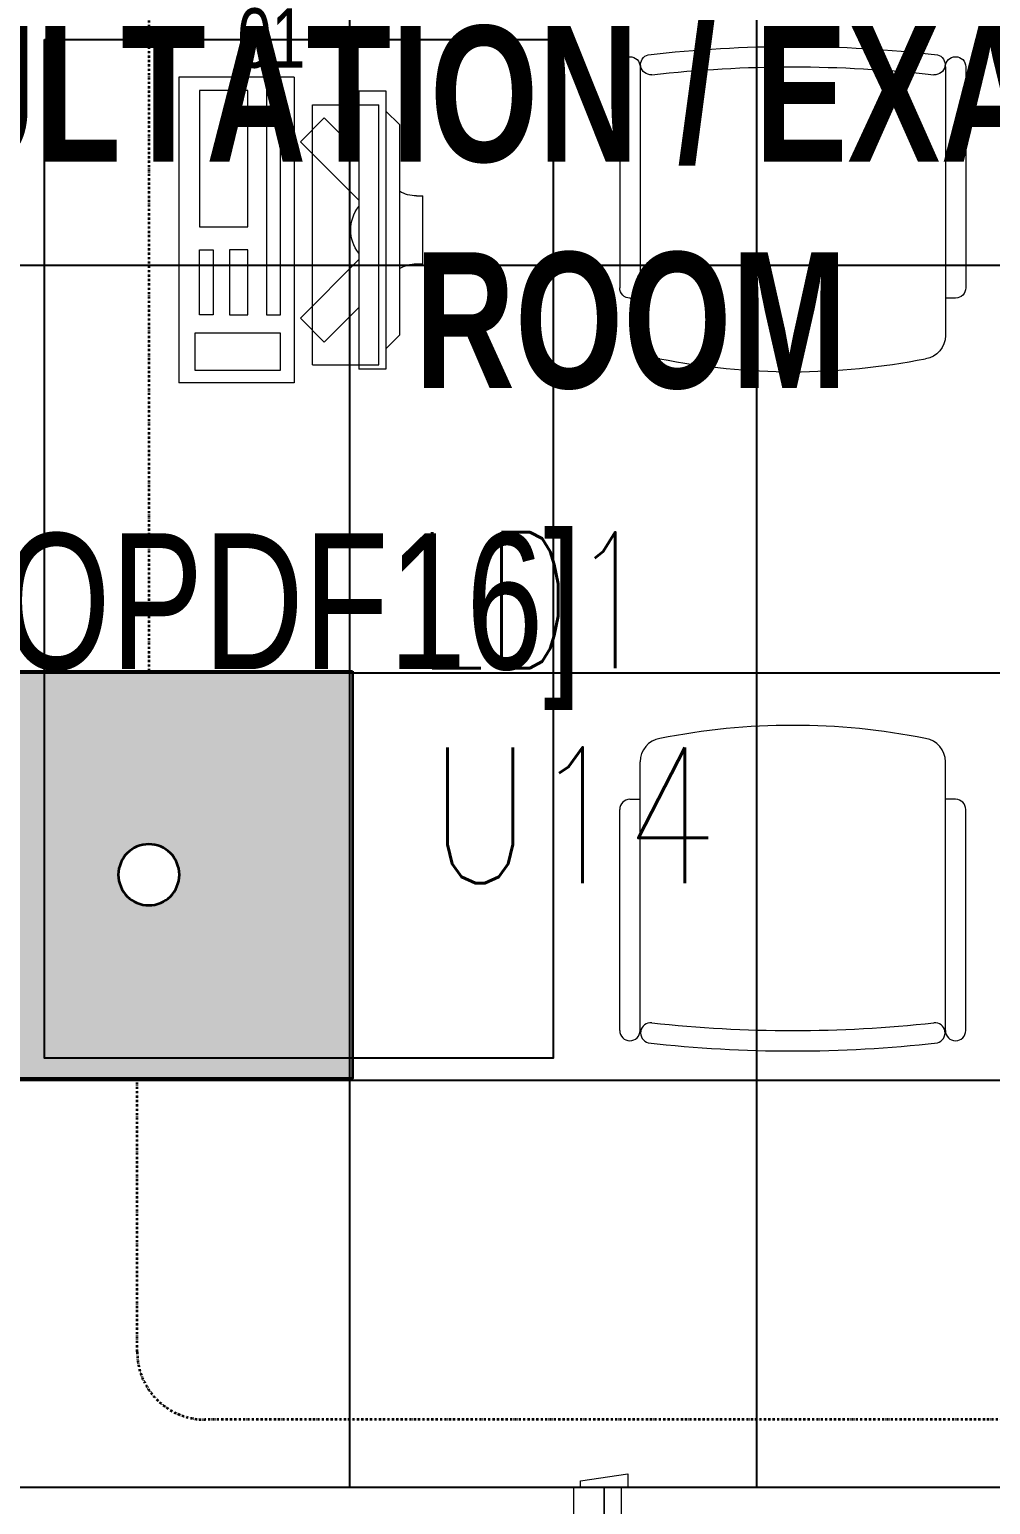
# Model space of a CAD drawing. Extents: x -12260 to 184725, y -29287 to 19916.
# Drawn here: x 21104 to 22520, y -6835 to -4663 of the extents above; entities that cross this region are included whole.
import ezdxf
from ezdxf.enums import TextEntityAlignment as Align

# ---------------------------------------------------------------- set-up
doc = ezdxf.new("R2010")
doc.units = 0
doc.header["$LTSCALE"] = 0.25
doc.linetypes.add('DASHDOT', pattern=[25.4, 12.7, -6.35, 0, -6.35])
for name, color, linetype, lineweight in [('01-First Floor-FUR$0$72_EGR_BASE_TEXT', 252, 'Continuous', 5), ('01-First Floor-FUR$0$72_EGR_EQP_TAG', 142, 'Continuous', 5), ('01-First Floor-FUR$0$LOADING', 253, 'Continuous', 5), ('01-First Floor-FUR$0$Walls', 251, 'Continuous', 5), ('01-First Floor-FUR$0$Wooden Joinery', 251, 'Continuous', 5), ('E-LITE-CIRC', 6, 'Continuous', 25), ('E-LITE-CIRC-NUMB', 6, 'Continuous', 25), ('E-LITE-CLNG', 150, 'Continuous', 35), ('E-LITE-CLNG-CNDT', 6, 'DASHDOT', 35), ('E-LITE-CTRL', 6, 'Continuous', 25), ('E-LITE-IDEN', 6, 'Continuous', 25)]:
    doc.layers.add(name, color=color, linetype=linetype, lineweight=lineweight)
doc.layers.add('01-First Floor-FUR$0$FALSE CEILING', color=251, linetype='Continuous')
doc.layers.add('01-First Floor-FUR$0$TME-NON MEDICAL FURNITURE', color=242, linetype='Continuous')
doc.styles.add('01-First Floor-FUR$0$X3G_ENTITY_257CFD', font='swisscl.ttf', dxfattribs={"height": 200})
doc.styles.add('01-First Floor-FUR$0$X3G_ENTITY_9EC9', font='swisscl.ttf', dxfattribs={"height": 0.2})
doc.styles.add('01-First Floor-FUR$0$X3G_ENTITY_9F38', font='swisscl.ttf', dxfattribs={"height": 0.2})
doc.styles.add('DC_SIMPLEX', font='SIMPLEX.shx', dxfattribs={"width": 0.7})

# ---------------------------------------------------------------- blocks, each defined once
blk = doc.blocks.new('*U234')
h = blk.add_hatch(color=254)
h.dxf.hatch_style = 1
h.paths.add_polyline_path([(-300, 300), (-300, -300), (300, -300), (300, 300)])
edge = h.paths.add_edge_path(flags=16)
edge.add_arc((0, 0), 45, 0, 360)
blk.add_lwpolyline([(-300, 300), (-300, -300), (300, -300), (300, 300)], close=True)
blk.add_circle((0, 0), 45)
at = {"layer": 'E-LITE-CIRC-NUMB', "style": 'DC_SIMPLEX', "width": 0.7, "flags": 8}
blk.add_attdef('CIRCUIT', text='', height=200, rotation=0, dxfattribs=at).set_placement((-473.9, 300), align=Align.RIGHT)
at = {"layer": 'E-LITE-CTRL', "style": 'DC_SIMPLEX', "width": 0.7, "flags": 8}
blk.add_attdef('CONTROL', (1118.9, -935), '', height=200, rotation=360, dxfattribs=at)
at = {"layer": 'E-LITE-IDEN', "style": 'DC_SIMPLEX', "width": 0.7, "flags": 8}
blk.add_attdef('TYPE', (460.4, 457.6), '', height=200, rotation=360, dxfattribs=at)
blk = doc.blocks.new('01-First Floor-FUR$0$A$C72370EFE')
at = {"layer": '01-First Floor-FUR$0$Wooden Joinery'}
for p, q in [((-0.01, -0.04), (-0.02, -0.04)), ((-0.01, -0.03), (-0.01, -0.07)), ((0, -0.03), (-0.01, -0.03)), ((0.04, -0.03), (0.05, -0.03)), ((0.05, -0.03), (0.05, -0.07)), ((0.05, -0.04), (0.06, -0.04)), ((-0.01, -0.06), (-0.02, -0.06)), ((0.05, -0.06), (0.06, -0.06)), ((-0.05, -0.07), (-0.05, -0.16)), ((-0.03, -0.07), (-0.03, -0.16)), ((0, -0.07), (-0.01, -0.07)), ((0.04, -0.07), (0.05, -0.07)), ((0.07, -0.07), (0.07, -0.16)), ((0.09, -0.07), (0.09, -0.16)), ((-0.01, -0.17), (-0.02, -0.17)), ((-0.01, -0.17), (-0.01, -0.19)), ((0.05, -0.17), (0.06, -0.17)), ((0.05, -0.17), (0.05, -0.19)), ((-0.01, -0.19), (-0.02, -0.19)), ((0.05, -0.19), (0.06, -0.19))]:
    blk.add_line(p, q, dxfattribs=at)
for centre, radius, start, end in [((-0.02, -0.07), 0.03, 90, 180), ((0.06, -0.07), 0.03, 0, 90), ((-0.02, -0.07), 0.01, 90, 180), ((0.06, -0.07), 0.01, 0, 90), ((-0.02, -0.16), 0.03, 180, 270), ((-0.02, -0.16), 0.01, 180, 270), ((0.06, -0.16), 0.01, 270, 0), ((0.06, -0.16), 0.03, 270, 0)]:
    blk.add_arc(centre, radius, start, end, dxfattribs=at)
blk = doc.blocks.new('01-First Floor-FUR$0$A$C5DAD61B4')
at = {"layer": '01-First Floor-FUR$0$Wooden Joinery'}
for points in [[(80, 959.1), (80, 969.1), (10, 979.1), (10, 959.1)], [(940, 959.1), (940, 969.1), (1010, 979.1), (1010, 959.1)], [(70, 859.1), (70, 849.1), (0, 839.1), (0, 859.1)], [(120, 859.1), (120, 0), (80, 0), (80, 859.1)], [(950, 859.1), (950, 849.1), (1020, 839.1), (1020, 859.1)]]:
    blk.add_lwpolyline(points, close=True, dxfattribs=at)
for points in [[(45, 859.1), (45, 959.1), (20, 959.1), (20, 859.1), (45, 859.1)], [(45, 859.1), (80, 859.1), (80, 899.1), (90, 899.1), (90, 959.1), (45, 959.1), (45, 859.1)], [(975, 859.1), (940, 859.1), (940, 899.1), (930, 899.1), (930, 959.1), (975, 959.1), (975, 859.1)], [(975, 859.1), (975, 959.1), (1000, 959.1), (1000, 859.1), (975, 859.1)]]:
    blk.add_lwpolyline(points, dxfattribs=at)
blk.add_arc((80, 859.1), 860, 272.666, 0, dxfattribs=at)
at = {"layer": '01-First Floor-FUR$0$Wooden Joinery', "xscale": 999.9999999998854, "yscale": 999.9999999998854, "zscale": 999.9999999998854, "rotation": 180}
blk.add_blockref('01-First Floor-FUR$0$A$C72370EFE', (120, 0), dxfattribs=at)
blk = doc.blocks.new('01-First Floor-FUR$0$GF21016-P')
at = {"layer": '01-First Floor-FUR$0$LOADING', "extrusion": (-1.24384e-09, -1.20261e-09, -1)}
for p, q in [((0.0128, 0.0179), (0.0128, 0.4136)), ((0.4628, 0.0179), (0.4628, 0.4136)), ((-0.0022, 0.3585), (0.0128, 0.3585)), ((0.4778, 0.3585), (0.4628, 0.3585)), ((-0.0172, 0.0179), (-0.0172, 0.3435)), ((0.4928, 0.0179), (0.4928, 0.3435)), ((0.4778, 0.0029), (0.4778, 0.0029))]:
    blk.add_line(p, q, dxfattribs=at)
for centre, radius, start, end in [((-0.2378, -0.5362), 1.0036, 78.7568, 101.2432), ((-0.0478, 0.4136), 0.035, 0, 80.6557), ((-0.4278, 0.4136), 0.035, 99.3443, 180), ((0.0022, 0.3435), 0.015, 0, 90), ((-0.4778, 0.3435), 0.015, 90, 180), ((-0.0284, 0.0145), 0.015, 284.3864, 95.5209), ((-0.2378, 1.8928), 1.8749, 263.6341, 276.3659), ((-0.4471, 0.0145), 0.015, 84.4791, 255.6136), ((0.0022, 0.0179), 0.015, 270, 0), ((0.0022, 0.0179), 0.015, 180, 270), ((-0.2378, 1.8734), 1.8855, 263.5119, 276.4881), ((-0.4778, 0.0179), 0.015, 270, 0), ((-0.4778, 0.0179), 0.015, 180, 270)]:
    blk.add_arc(centre, radius, start, end, dxfattribs=at)
blk = doc.blocks.new('01-First Floor-FUR$0$ITCWLS1-P')
at = {"layer": '01-First Floor-FUR$0$LOADING'}
for p, q in [((-0.17, 0.45), (-0.17, 0)), ((-0.17, 0.45), (0, 0.45)), ((0, 0.45), (0, 0)), ((-0.2651, 0.43, 0), (-0.3051, 0.43, 0)), ((-0.3051, 0.43, 0), (-0.3051, 0.02, 0)), ((-0.2651, 0.43, 0), (-0.2651, 0.02, 0)), ((-0.1496, 0.4305), (-0.1291, 0.4305)), ((-0.1291, 0.4305), (-0.1291, 0.4089)), ((-0.3251, 0.38, 0), (-0.3051, 0.4, 0)), ((-0.197, 0.4094), (-0.295, 0.4094)), ((-0.295, 0.0264), (-0.295, 0.4094)), ((-0.197, 0.0264), (-0.197, 0.4094)), ((-0.3251, 0.38, 0), (-0.3251, 0.07, 0)), ((-0.3503, 0.275), (-0.3596, 0.275)), ((-0.3596, 0.175), (-0.3596, 0.275)), ((-0.3503, 0.175), (-0.3596, 0.175)), ((-0.3251, 0.07, 0), (-0.3051, 0.05, 0)), ((-0.197, 0.0264), (-0.295, 0.0264)), ((-0.3051, 0.02, 0), (-0.2651, 0.02, 0)), ((-0.17, 0), (0, 0))]:
    blk.add_line(p, q, dxfattribs=at)
at = {"layer": '01-First Floor-FUR$0$LOADING', "extrusion": (2.48281e-10, 3.18408e-10, -1)}
for p, q in [((-0.2651, 0.3395), (-0.2144, 0.3902)), ((-0.1791, 0.3548), (-0.2144, 0.3902)), ((-0.2651, 0.2688), (-0.1791, 0.3548))]:
    blk.add_line(p, q, dxfattribs=at)
at = {"layer": '01-First Floor-FUR$0$LOADING', "extrusion": (2.48281e-10, -3.18408e-10, -1)}
for p, q in [((-0.2651, 0.1812), (-0.1791, 0.0952)), ((-0.2651, 0.1105), (-0.2144, 0.0598)), ((-0.1791, 0.0952), (-0.2144, 0.0598))]:
    blk.add_line(p, q, dxfattribs=at)
at = {"layer": '01-First Floor-FUR$0$LOADING'}
for points in [[(-0.1291, 0.4089), (-0.1291, 0.1), (-0.1496, 0.1), (-0.1496, 0.4305)], [(-0.1496, 0.1), (-0.1496, 0.1), (-0.1496, 0.1), (-0.1496, 0.1), (-0.1496, 0.1), (-0.1496, 0.1), (-0.1496, 0.1), (-0.1496, 0.1), (-0.1496, 0.1)], [(-0.1496, 0.1), (-0.1496, 0.1), (-0.1496, 0.1), (-0.1496, 0.1), (-0.1496, 0.1), (-0.1496, 0.1), (-0.1496, 0.1), (-0.1496, 0.1), (-0.1496, 0.1), (-0.1496, 0.1), (-0.1496, 0.1), (-0.1496, 0.1), (-0.1496, 0.1), (-0.1496, 0.1), (-0.1496, 0.1), (-0.1496, 0.1), (-0.1496, 0.1), (-0.1496, 0.1)], [(-0.1496, 0.1), (-0.1496, 0.1), (-0.1496, 0.1), (-0.1496, 0.1), (-0.1496, 0.1), (-0.1496, 0.1), (-0.1496, 0.1), (-0.1496, 0.1), (-0.1496, 0.1), (-0.1496, 0.1)], [(-0.1496, 0.1), (-0.1496, 0.1), (-0.1496, 0.1), (-0.1496, 0.1), (-0.1496, 0.1), (-0.1496, 0.1), (-0.1496, 0.1)], [(-0.1496, 0.1), (-0.1496, 0.1), (-0.1496, 0.1), (-0.1496, 0.1), (-0.1496, 0.1), (-0.1496, 0.1), (-0.1496, 0.1), (-0.1496, 0.1), (-0.1496, 0.1), (-0.1496, 0.1)], [(-0.1496, 0.1), (-0.1496, 0.1), (-0.1496, 0.1), (-0.1496, 0.1), (-0.1496, 0.1), (-0.1496, 0.1), (-0.1496, 0.1), (-0.1496, 0.1), (-0.1496, 0.1), (-0.1496, 0.1), (-0.1496, 0.1), (-0.1496, 0.1), (-0.1496, 0.1), (-0.1496, 0.1), (-0.1496, 0.1)], [(-0.1496, 0.1), (-0.1496, 0.1), (-0.1496, 0.1), (-0.1496, 0.1), (-0.1496, 0.1), (-0.1496, 0.1), (-0.1496, 0.1), (-0.1496, 0.1), (-0.1496, 0.1), (-0.1496, 0.1)], [(-0.1496, 0.1), (-0.1496, 0.1), (-0.1496, 0.1), (-0.1496, 0.1), (-0.1496, 0.1), (-0.1496, 0.1), (-0.1496, 0.1), (-0.1496, 0.1), (-0.1496, 0.1), (-0.1496, 0.1)], [(-0.1496, 0.1), (-0.1496, 0.1), (-0.1496, 0.1), (-0.1496, 0.1), (-0.1496, 0.1), (-0.1496, 0.1), (-0.1496, 0.1), (-0.1496, 0.1), (-0.1496, 0.1), (-0.1496, 0.1), (-0.1496, 0.1), (-0.1496, 0.1), (-0.1496, 0.1), (-0.1496, 0.1), (-0.1496, 0.1), (-0.1496, 0.1), (-0.1496, 0.1), (-0.1496, 0.1), (-0.1496, 0.1), (-0.1496, 0.1), (-0.1496, 0.1), (-0.1496, 0.1), (-0.1496, 0.1), (-0.1496, 0.1), (-0.1496, 0.1), (-0.1496, 0.1), (-0.1496, 0.1), (-0.1496, 0.1), (-0.1496, 0.1), (-0.1496, 0.1), (-0.1496, 0.1), (-0.1496, 0.1), (-0.1496, 0.1), (-0.1496, 0.1), (-0.1496, 0.1), (-0.1496, 0.1), (-0.1496, 0.1), (-0.1496, 0.1), (-0.1496, 0.1), (-0.1496, 0.1), (-0.1496, 0.1), (-0.1496, 0.1), (-0.1496, 0.1), (-0.1496, 0.1), (-0.1496, 0.1), (-0.1496, 0.1), (-0.1496, 0.1), (-0.1496, 0.1), (-0.1496, 0.1), (-0.1496, 0.1), (-0.1496, 0.1), (-0.1496, 0.1), (-0.1496, 0.1), (-0.1496, 0.1)], [(-0.1496, 0.1), (-0.1496, 0.1), (-0.1496, 0.1), (-0.1496, 0.1), (-0.1496, 0.1), (-0.1496, 0.1), (-0.1496, 0.1), (-0.1496, 0.1), (-0.1496, 0.1), (-0.1496, 0.1), (-0.1496, 0.1), (-0.1496, 0.1), (-0.1496, 0.1), (-0.1496, 0.1), (-0.1496, 0.1), (-0.1496, 0.1), (-0.1496, 0.1), (-0.1496, 0.1), (-0.1496, 0.1), (-0.1496, 0.1), (-0.1496, 0.1), (-0.1496, 0.1), (-0.1496, 0.1), (-0.1496, 0.1), (-0.1496, 0.1), (-0.1496, 0.1), (-0.1496, 0.1), (-0.1496, 0.1), (-0.1496, 0.1), (-0.1496, 0.1), (-0.1496, 0.1), (-0.1496, 0.1), (-0.1496, 0.1), (-0.1496, 0.1), (-0.1496, 0.1), (-0.1496, 0.1), (-0.1496, 0.1), (-0.1496, 0.1), (-0.1496, 0.1), (-0.1496, 0.1), (-0.1496, 0.1), (-0.1496, 0.1), (-0.1496, 0.1), (-0.1496, 0.1), (-0.1496, 0.1), (-0.1496, 0.1), (-0.1496, 0.1), (-0.1496, 0.1), (-0.1496, 0.1), (-0.1496, 0.1), (-0.1496, 0.1), (-0.1496, 0.1), (-0.1496, 0.1), (-0.1496, 0.1), (-0.1496, 0.1), (-0.1496, 0.1), (-0.1496, 0.1), (-0.1496, 0.1), (-0.1496, 0.1), (-0.1496, 0.1), (-0.1496, 0.1), (-0.1496, 0.1), (-0.1496, 0.1), (-0.1496, 0.1), (-0.1496, 0.1), (-0.1496, 0.1), (-0.1496, 0.1), (-0.1496, 0.1), (-0.1496, 0.1), (-0.1496, 0.1), (-0.1496, 0.1), (-0.1496, 0.1), (-0.1496, 0.1), (-0.1496, 0.1), (-0.1496, 0.1), (-0.1496, 0.1), (-0.1496, 0.1), (-0.1496, 0.1), (-0.1496, 0.1), (-0.1496, 0.1), (-0.1496, 0.1), (-0.1496, 0.1), (-0.1496, 0.1), (-0.1496, 0.1), (-0.1496, 0.1), (-0.1496, 0.1), (-0.1496, 0.1), (-0.1496, 0.1), (-0.1496, 0.1)], [(-0.1496, 0.1), (-0.1496, 0.1), (-0.1496, 0.1), (-0.1496, 0.1), (-0.1496, 0.1), (-0.1496, 0.1), (-0.1496, 0.1), (-0.1496, 0.1), (-0.1496, 0.1), (-0.1496, 0.1), (-0.1496, 0.1), (-0.1496, 0.1)], [(-0.1496, 0.1), (-0.1496, 0.1), (-0.1496, 0.1), (-0.1496, 0.1), (-0.1496, 0.1), (-0.1496, 0.1), (-0.1496, 0.1)], [(-0.1496, 0.1), (-0.1496, 0.1), (-0.1496, 0.1), (-0.1496, 0.1), (-0.1496, 0.1), (-0.1496, 0.1), (-0.1496, 0.1), (-0.1496, 0.1), (-0.1496, 0.1), (-0.1496, 0.1), (-0.1496, 0.1), (-0.1496, 0.1), (-0.1496, 0.1), (-0.1496, 0.1), (-0.1496, 0.1), (-0.1496, 0.1), (-0.1496, 0.1)], [(-0.1496, 0.1), (-0.1496, 0.1), (-0.1496, 0.1), (-0.1496, 0.1), (-0.1496, 0.1), (-0.1496, 0.1), (-0.1496, 0.1), (-0.1496, 0.1), (-0.1496, 0.1), (-0.1496, 0.1), (-0.1496, 0.1), (-0.1496, 0.1), (-0.1496, 0.1), (-0.1496, 0.1), (-0.1496, 0.1), (-0.1496, 0.1), (-0.1496, 0.1), (-0.1496, 0.1), (-0.1496, 0.1), (-0.1496, 0.1), (-0.1496, 0.1), (-0.1496, 0.1), (-0.1496, 0.1), (-0.1496, 0.1), (-0.1496, 0.1), (-0.1496, 0.1), (-0.1496, 0.1), (-0.1496, 0.1), (-0.1496, 0.1), (-0.1496, 0.1), (-0.1496, 0.1), (-0.1496, 0.1), (-0.1496, 0.1), (-0.1496, 0.1), (-0.1496, 0.1), (-0.1496, 0.1), (-0.1496, 0.1), (-0.1496, 0.1), (-0.1496, 0.1), (-0.1496, 0.1), (-0.1496, 0.1), (-0.1496, 0.1), (-0.1496, 0.1), (-0.1496, 0.1), (-0.1496, 0.1), (-0.1496, 0.1), (-0.1496, 0.1), (-0.1496, 0.1), (-0.1496, 0.1), (-0.1496, 0.1), (-0.1496, 0.1), (-0.1496, 0.1), (-0.1496, 0.1), (-0.1496, 0.1), (-0.1496, 0.1), (-0.1496, 0.1), (-0.1496, 0.1), (-0.1496, 0.1), (-0.1496, 0.1), (-0.1496, 0.1), (-0.1496, 0.1), (-0.1496, 0.1), (-0.1496, 0.1), (-0.1496, 0.1), (-0.1496, 0.1), (-0.1496, 0.1), (-0.1496, 0.1), (-0.1496, 0.1), (-0.1496, 0.1), (-0.1496, 0.1), (-0.1496, 0.1), (-0.1496, 0.1), (-0.1496, 0.1), (-0.1496, 0.1), (-0.1496, 0.1), (-0.1496, 0.1), (-0.1496, 0.1), (-0.1496, 0.1), (-0.1496, 0.1), (-0.1496, 0.1), (-0.1496, 0.1), (-0.1496, 0.1), (-0.1496, 0.1), (-0.1496, 0.1), (-0.1496, 0.1), (-0.1496, 0.1), (-0.1496, 0.1), (-0.1496, 0.1), (-0.1496, 0.1), (-0.1496, 0.1), (-0.1496, 0.1), (-0.1496, 0.1), (-0.1496, 0.1), (-0.1496, 0.1), (-0.1496, 0.1), (-0.1496, 0.1), (-0.1496, 0.1), (-0.1496, 0.1), (-0.1496, 0.1), (-0.1496, 0.1), (-0.1496, 0.1), (-0.1496, 0.1), (-0.1496, 0.1), (-0.1496, 0.1), (-0.1496, 0.1), (-0.1496, 0.1), (-0.1496, 0.1), (-0.1496, 0.1), (-0.1496, 0.1), (-0.1496, 0.1), (-0.1496, 0.1)], [(-0.1496, 0.1), (-0.1496, 0.1), (-0.1496, 0.1), (-0.1496, 0.1), (-0.1496, 0.1), (-0.1496, 0.1), (-0.1496, 0.1), (-0.1496, 0.1)]]:
    blk.add_lwpolyline(points, dxfattribs=at)
for points in [[(-0.1019, 0.4305), (-0.0304, 0.4305), (-0.0304, 0.2294), (-0.1019, 0.2294)], [(-0.1019, 0.1954), (-0.0747, 0.1954), (-0.0747, 0.1), (-0.1019, 0.1)], [(-0.0304, 0.1954), (-0.0508, 0.1954), (-0.0508, 0.1), (-0.0304, 0.1)], [(-0.1496, 0.1), (-0.1496, 0.1), (-0.1496, 0.1), (-0.1496, 0.1), (-0.1496, 0.1), (-0.1496, 0.1), (-0.1496, 0.1), (-0.1496, 0.1), (-0.1496, 0.1), (-0.1496, 0.1), (-0.1496, 0.1), (-0.1496, 0.1), (-0.1496, 0.1), (-0.1496, 0.1), (-0.1496, 0.1), (-0.1496, 0.1), (-0.1496, 0.1), (-0.1496, 0.1), (-0.1496, 0.1), (-0.1496, 0.1), (-0.1496, 0.1), (-0.1496, 0.1), (-0.1496, 0.1), (-0.1496, 0.1), (-0.1496, 0.1), (-0.1496, 0.1), (-0.1496, 0.1), (-0.1496, 0.1), (-0.1496, 0.1), (-0.1496, 0.1), (-0.1496, 0.1), (-0.1496, 0.1), (-0.1496, 0.1), (-0.1496, 0.1), (-0.1496, 0.1), (-0.1496, 0.1), (-0.1496, 0.1), (-0.1496, 0.1), (-0.1496, 0.1), (-0.1496, 0.1), (-0.1496, 0.1), (-0.1496, 0.1), (-0.1496, 0.1), (-0.1496, 0.1), (-0.1496, 0.1), (-0.1496, 0.1), (-0.1496, 0.1), (-0.1496, 0.1), (-0.1496, 0.1), (-0.1496, 0.1), (-0.1496, 0.1), (-0.1496, 0.1), (-0.1496, 0.1), (-0.1496, 0.1), (-0.1496, 0.1), (-0.1496, 0.1), (-0.1496, 0.1), (-0.1496, 0.1), (-0.1496, 0.1), (-0.1496, 0.1), (-0.1496, 0.1), (-0.1496, 0.1), (-0.1496, 0.1), (-0.1496, 0.1), (-0.1496, 0.1), (-0.1496, 0.1), (-0.1496, 0.1), (-0.1496, 0.1), (-0.1496, 0.1), (-0.1496, 0.1), (-0.1496, 0.1), (-0.1496, 0.1), (-0.1496, 0.1), (-0.1496, 0.1), (-0.1496, 0.1), (-0.1496, 0.1), (-0.1496, 0.1), (-0.1496, 0.1), (-0.1496, 0.1), (-0.1496, 0.1), (-0.1496, 0.1), (-0.1496, 0.1), (-0.1496, 0.1), (-0.1496, 0.1), (-0.1496, 0.1), (-0.1496, 0.1), (-0.1496, 0.1), (-0.1496, 0.1), (-0.1496, 0.1), (-0.1496, 0.1), (-0.1496, 0.1), (-0.1496, 0.1), (-0.1496, 0.1), (-0.1496, 0.1), (-0.1496, 0.1), (-0.1496, 0.1), (-0.1496, 0.1), (-0.1496, 0.1), (-0.1496, 0.1), (-0.1496, 0.1), (-0.1496, 0.1), (-0.1496, 0.1), (-0.1496, 0.1), (-0.1496, 0.1), (-0.1496, 0.1), (-0.1496, 0.1), (-0.1496, 0.1), (-0.1496, 0.1), (-0.1496, 0.1), (-0.1496, 0.1), (-0.1496, 0.1), (-0.1496, 0.1), (-0.1496, 0.1), (-0.1496, 0.1), (-0.1496, 0.1), (-0.1496, 0.1), (-0.1496, 0.1), (-0.1496, 0.1), (-0.1496, 0.1), (-0.1496, 0.1), (-0.1496, 0.1), (-0.1496, 0.1), (-0.1496, 0.1), (-0.1496, 0.1), (-0.1496, 0.1), (-0.1496, 0.1), (-0.1496, 0.1), (-0.1496, 0.1), (-0.1496, 0.1), (-0.1496, 0.1), (-0.1496, 0.1), (-0.1496, 0.1), (-0.1496, 0.1), (-0.1496, 0.1), (-0.1496, 0.1), (-0.1496, 0.1), (-0.1496, 0.1), (-0.1496, 0.1), (-0.1496, 0.1), (-0.1496, 0.1), (-0.1496, 0.1), (-0.1496, 0.1), (-0.1496, 0.1), (-0.1496, 0.1), (-0.1496, 0.1), (-0.1496, 0.1), (-0.1496, 0.1), (-0.1496, 0.1), (-0.1496, 0.1), (-0.1496, 0.1), (-0.1496, 0.1), (-0.1496, 0.1), (-0.1496, 0.1), (-0.1496, 0.1), (-0.1496, 0.1), (-0.1496, 0.1), (-0.1496, 0.1), (-0.1496, 0.1), (-0.1496, 0.1), (-0.1496, 0.1), (-0.1496, 0.1), (-0.1496, 0.1), (-0.1496, 0.1), (-0.1496, 0.1), (-0.1496, 0.1), (-0.1496, 0.1), (-0.1496, 0.1), (-0.1496, 0.1), (-0.1496, 0.1), (-0.1496, 0.1), (-0.1496, 0.1), (-0.1496, 0.1), (-0.1496, 0.1), (-0.1496, 0.1), (-0.1496, 0.1), (-0.1496, 0.1), (-0.1496, 0.1), (-0.1496, 0.1), (-0.1496, 0.1), (-0.1496, 0.1), (-0.1496, 0.1), (-0.1496, 0.1), (-0.1496, 0.1), (-0.1496, 0.1), (-0.1496, 0.1), (-0.1496, 0.1), (-0.1496, 0.1), (-0.1496, 0.1), (-0.1496, 0.1), (-0.1496, 0.1), (-0.1496, 0.1), (-0.1496, 0.1), (-0.1496, 0.1), (-0.1496, 0.1), (-0.1496, 0.1), (-0.1496, 0.1), (-0.1496, 0.1), (-0.1496, 0.1), (-0.1496, 0.1), (-0.1496, 0.1), (-0.1496, 0.1), (-0.1496, 0.1), (-0.1496, 0.1), (-0.1496, 0.1), (-0.1496, 0.1), (-0.1496, 0.1), (-0.1496, 0.1), (-0.1496, 0.1), (-0.1496, 0.1), (-0.1496, 0.1), (-0.1496, 0.1), (-0.1496, 0.1), (-0.1496, 0.1), (-0.1496, 0.1), (-0.1496, 0.1), (-0.1496, 0.1), (-0.1496, 0.1), (-0.1496, 0.1), (-0.1496, 0.1), (-0.1496, 0.1), (-0.1496, 0.1), (-0.1496, 0.1), (-0.1496, 0.1), (-0.1496, 0.1), (-0.1496, 0.1), (-0.1496, 0.1), (-0.1496, 0.1), (-0.1496, 0.1), (-0.1496, 0.1), (-0.1496, 0.1), (-0.1496, 0.1), (-0.1496, 0.1), (-0.1496, 0.1), (-0.1496, 0.1), (-0.1496, 0.1), (-0.1496, 0.1), (-0.1496, 0.1), (-0.1496, 0.1), (-0.1496, 0.1), (-0.1496, 0.1), (-0.1496, 0.1), (-0.1496, 0.1), (-0.1496, 0.1), (-0.1496, 0.1), (-0.1496, 0.1), (-0.1496, 0.1), (-0.1496, 0.1), (-0.1496, 0.1), (-0.1496, 0.1), (-0.1496, 0.1), (-0.1496, 0.1), (-0.1496, 0.1), (-0.1496, 0.1), (-0.1496, 0.1), (-0.1496, 0.1), (-0.1496, 0.1), (-0.1496, 0.1), (-0.1496, 0.1), (-0.1496, 0.1), (-0.1496, 0.1), (-0.1496, 0.1), (-0.1496, 0.1), (-0.1496, 0.1), (-0.1496, 0.1), (-0.1496, 0.1), (-0.1496, 0.1), (-0.1496, 0.1), (-0.1496, 0.1), (-0.1496, 0.1), (-0.1496, 0.1), (-0.1496, 0.1), (-0.1496, 0.1), (-0.1496, 0.1), (-0.1496, 0.1), (-0.1496, 0.1), (-0.1496, 0.1), (-0.1496, 0.1)], [(-0.1496, 0.1), (-0.1496, 0.1), (-0.1496, 0.1), (-0.1496, 0.1), (-0.1496, 0.1), (-0.1496, 0.1), (-0.1496, 0.1), (-0.1496, 0.1), (-0.1496, 0.1), (-0.1496, 0.1), (-0.1496, 0.1), (-0.1496, 0.1), (-0.1496, 0.1), (-0.1496, 0.1), (-0.1496, 0.1), (-0.1496, 0.1), (-0.1496, 0.1), (-0.1496, 0.1), (-0.1496, 0.1), (-0.1496, 0.1), (-0.1496, 0.1), (-0.1496, 0.1), (-0.1496, 0.1), (-0.1496, 0.1), (-0.1496, 0.1), (-0.1496, 0.1), (-0.1496, 0.1), (-0.1496, 0.1), (-0.1496, 0.1), (-0.1496, 0.1), (-0.1496, 0.1), (-0.1496, 0.1), (-0.1496, 0.1), (-0.1496, 0.1), (-0.1496, 0.1), (-0.1496, 0.1), (-0.1496, 0.1), (-0.1496, 0.1), (-0.1496, 0.1), (-0.1496, 0.1), (-0.1496, 0.1), (-0.1496, 0.1), (-0.1496, 0.1), (-0.1496, 0.1), (-0.1496, 0.1), (-0.1496, 0.1), (-0.1496, 0.1), (-0.1496, 0.1), (-0.1496, 0.1), (-0.1496, 0.1), (-0.1496, 0.1), (-0.1496, 0.1), (-0.1496, 0.1), (-0.1496, 0.1), (-0.1496, 0.1), (-0.1496, 0.1), (-0.1496, 0.1), (-0.1496, 0.1), (-0.1496, 0.1), (-0.1496, 0.1), (-0.1496, 0.1), (-0.1496, 0.1), (-0.1496, 0.1), (-0.1496, 0.1), (-0.1496, 0.1), (-0.1496, 0.1), (-0.1496, 0.1), (-0.1496, 0.1), (-0.1496, 0.1), (-0.1496, 0.1), (-0.1496, 0.1), (-0.1496, 0.1), (-0.1496, 0.1), (-0.1496, 0.1), (-0.1496, 0.1), (-0.1496, 0.1), (-0.1496, 0.1), (-0.1496, 0.1), (-0.1496, 0.1), (-0.1496, 0.1), (-0.1496, 0.1), (-0.1496, 0.1), (-0.1496, 0.1), (-0.1496, 0.1), (-0.1496, 0.1), (-0.1496, 0.1), (-0.1496, 0.1), (-0.1496, 0.1), (-0.1496, 0.1), (-0.1496, 0.1), (-0.1496, 0.1), (-0.1496, 0.1), (-0.1496, 0.1), (-0.1496, 0.1), (-0.1496, 0.1), (-0.1496, 0.1), (-0.1496, 0.1), (-0.1496, 0.1), (-0.1496, 0.1), (-0.1496, 0.1), (-0.1496, 0.1), (-0.1496, 0.1), (-0.1496, 0.1), (-0.1496, 0.1), (-0.1496, 0.1), (-0.1496, 0.1), (-0.1496, 0.1), (-0.1496, 0.1), (-0.1496, 0.1), (-0.1496, 0.1), (-0.1496, 0.1), (-0.1496, 0.1), (-0.1496, 0.1), (-0.1496, 0.1), (-0.1496, 0.1), (-0.1496, 0.1), (-0.1496, 0.1), (-0.1496, 0.1), (-0.1496, 0.1), (-0.1496, 0.1), (-0.1496, 0.1), (-0.1496, 0.1), (-0.1496, 0.1), (-0.1496, 0.1), (-0.1496, 0.1), (-0.1496, 0.1), (-0.1496, 0.1), (-0.1496, 0.1), (-0.1496, 0.1), (-0.1496, 0.1), (-0.1496, 0.1), (-0.1496, 0.1), (-0.1496, 0.1), (-0.1496, 0.1), (-0.1496, 0.1), (-0.1496, 0.1), (-0.1496, 0.1), (-0.1496, 0.1), (-0.1496, 0.1), (-0.1496, 0.1), (-0.1496, 0.1), (-0.1496, 0.1), (-0.1496, 0.1), (-0.1496, 0.1), (-0.1496, 0.1), (-0.1496, 0.1), (-0.1496, 0.1), (-0.1496, 0.1), (-0.1496, 0.1), (-0.1496, 0.1), (-0.1496, 0.1), (-0.1496, 0.1), (-0.1496, 0.1), (-0.1496, 0.1), (-0.1496, 0.1), (-0.1496, 0.1), (-0.1496, 0.1), (-0.1496, 0.1), (-0.1496, 0.1), (-0.1496, 0.1), (-0.1496, 0.1), (-0.1496, 0.1), (-0.1496, 0.1), (-0.1496, 0.1), (-0.1496, 0.1), (-0.1496, 0.1), (-0.1496, 0.1), (-0.1496, 0.1), (-0.1496, 0.1), (-0.1496, 0.1), (-0.1496, 0.1), (-0.1496, 0.1), (-0.1496, 0.1), (-0.1496, 0.1), (-0.1496, 0.1), (-0.1496, 0.1), (-0.1496, 0.1), (-0.1496, 0.1), (-0.1496, 0.1), (-0.1496, 0.1), (-0.1496, 0.1), (-0.1496, 0.1), (-0.1496, 0.1), (-0.1496, 0.1), (-0.1496, 0.1), (-0.1496, 0.1), (-0.1496, 0.1), (-0.1496, 0.1), (-0.1496, 0.1), (-0.1496, 0.1), (-0.1496, 0.1), (-0.1496, 0.1), (-0.1496, 0.1), (-0.1496, 0.1), (-0.1496, 0.1), (-0.1496, 0.1), (-0.1496, 0.1), (-0.1496, 0.1), (-0.1496, 0.1), (-0.1496, 0.1), (-0.1496, 0.1), (-0.1496, 0.1), (-0.1496, 0.1), (-0.1496, 0.1), (-0.1496, 0.1), (-0.1496, 0.1), (-0.1496, 0.1), (-0.1496, 0.1), (-0.1496, 0.1), (-0.1496, 0.1), (-0.1496, 0.1), (-0.1496, 0.1), (-0.1496, 0.1), (-0.1496, 0.1)], [(-0.1496, 0.1), (-0.1496, 0.1), (-0.1496, 0.1), (-0.1496, 0.1), (-0.1496, 0.1), (-0.1496, 0.1), (-0.1496, 0.1), (-0.1496, 0.1), (-0.1496, 0.1), (-0.1496, 0.1), (-0.1496, 0.1), (-0.1496, 0.1), (-0.1496, 0.1), (-0.1496, 0.1), (-0.1496, 0.1), (-0.1496, 0.1), (-0.1496, 0.1), (-0.1496, 0.1), (-0.1496, 0.1), (-0.1496, 0.1), (-0.1496, 0.1), (-0.1496, 0.1), (-0.1496, 0.1), (-0.1496, 0.1), (-0.1496, 0.1), (-0.1496, 0.1), (-0.1496, 0.1), (-0.1496, 0.1), (-0.1496, 0.1), (-0.1496, 0.1), (-0.1496, 0.1), (-0.1496, 0.1), (-0.1496, 0.1), (-0.1496, 0.1), (-0.1496, 0.1), (-0.1496, 0.1), (-0.1496, 0.1), (-0.1496, 0.1), (-0.1496, 0.1), (-0.1496, 0.1), (-0.1496, 0.1), (-0.1496, 0.1), (-0.1496, 0.1), (-0.1496, 0.1), (-0.1496, 0.1), (-0.1496, 0.1), (-0.1496, 0.1), (-0.1496, 0.1), (-0.1496, 0.1), (-0.1496, 0.1), (-0.1496, 0.1), (-0.1496, 0.1), (-0.1496, 0.1), (-0.1496, 0.1), (-0.1496, 0.1), (-0.1496, 0.1), (-0.1496, 0.1), (-0.1496, 0.1), (-0.1496, 0.1), (-0.1496, 0.1), (-0.1496, 0.1), (-0.1496, 0.1), (-0.1496, 0.1), (-0.1496, 0.1), (-0.1496, 0.1), (-0.1496, 0.1), (-0.1496, 0.1), (-0.1496, 0.1), (-0.1496, 0.1), (-0.1496, 0.1), (-0.1496, 0.1), (-0.1496, 0.1), (-0.1496, 0.1), (-0.1496, 0.1), (-0.1496, 0.1), (-0.1496, 0.1), (-0.1496, 0.1), (-0.1496, 0.1), (-0.1496, 0.1), (-0.1496, 0.1), (-0.1496, 0.1), (-0.1496, 0.1), (-0.1496, 0.1), (-0.1496, 0.1), (-0.1496, 0.1), (-0.1496, 0.1), (-0.1496, 0.1), (-0.1496, 0.1), (-0.1496, 0.1), (-0.1496, 0.1), (-0.1496, 0.1), (-0.1496, 0.1), (-0.1496, 0.1), (-0.1496, 0.1), (-0.1496, 0.1), (-0.1496, 0.1), (-0.1496, 0.1), (-0.1496, 0.1), (-0.1496, 0.1), (-0.1496, 0.1), (-0.1496, 0.1), (-0.1496, 0.1), (-0.1496, 0.1), (-0.1496, 0.1), (-0.1496, 0.1), (-0.1496, 0.1), (-0.1496, 0.1), (-0.1496, 0.1), (-0.1496, 0.1), (-0.1496, 0.1), (-0.1496, 0.1), (-0.1496, 0.1), (-0.1496, 0.1), (-0.1496, 0.1), (-0.1496, 0.1), (-0.1496, 0.1), (-0.1496, 0.1), (-0.1496, 0.1), (-0.1496, 0.1), (-0.1496, 0.1), (-0.1496, 0.1), (-0.1496, 0.1), (-0.1496, 0.1), (-0.1496, 0.1), (-0.1496, 0.1), (-0.1496, 0.1), (-0.1496, 0.1), (-0.1496, 0.1), (-0.1496, 0.1), (-0.1496, 0.1), (-0.1496, 0.1), (-0.1496, 0.1), (-0.1496, 0.1), (-0.1496, 0.1), (-0.1496, 0.1), (-0.1496, 0.1), (-0.1496, 0.1), (-0.1496, 0.1), (-0.1496, 0.1), (-0.1496, 0.1), (-0.1496, 0.1), (-0.1496, 0.1), (-0.1496, 0.1), (-0.1496, 0.1), (-0.1496, 0.1), (-0.1496, 0.1), (-0.1496, 0.1), (-0.1496, 0.1), (-0.1496, 0.1), (-0.1496, 0.1), (-0.1496, 0.1), (-0.1496, 0.1), (-0.1496, 0.1), (-0.1496, 0.1), (-0.1496, 0.1), (-0.1496, 0.1), (-0.1496, 0.1), (-0.1496, 0.1), (-0.1496, 0.1), (-0.1496, 0.1), (-0.1496, 0.1), (-0.1496, 0.1), (-0.1496, 0.1), (-0.1496, 0.1), (-0.1496, 0.1), (-0.1496, 0.1), (-0.1496, 0.1), (-0.1496, 0.1), (-0.1496, 0.1), (-0.1496, 0.1), (-0.1496, 0.1), (-0.1496, 0.1), (-0.1496, 0.1), (-0.1496, 0.1), (-0.1496, 0.1), (-0.1496, 0.1), (-0.1496, 0.1), (-0.1496, 0.1), (-0.1496, 0.1), (-0.1496, 0.1), (-0.1496, 0.1), (-0.1496, 0.1), (-0.1496, 0.1), (-0.1496, 0.1), (-0.1496, 0.1), (-0.1496, 0.1), (-0.1496, 0.1), (-0.1496, 0.1), (-0.1496, 0.1), (-0.1496, 0.1), (-0.1496, 0.1), (-0.1496, 0.1), (-0.1496, 0.1), (-0.1496, 0.1), (-0.1496, 0.1), (-0.1496, 0.1), (-0.1496, 0.1), (-0.1496, 0.1), (-0.1496, 0.1), (-0.1496, 0.1), (-0.1496, 0.1), (-0.1496, 0.1), (-0.1496, 0.1), (-0.1496, 0.1), (-0.1496, 0.1), (-0.1496, 0.1), (-0.1496, 0.1), (-0.1496, 0.1), (-0.1496, 0.1), (-0.1496, 0.1), (-0.1496, 0.1), (-0.1496, 0.1), (-0.1496, 0.1), (-0.1496, 0.1), (-0.1496, 0.1), (-0.1496, 0.1), (-0.1496, 0.1), (-0.1496, 0.1), (-0.1496, 0.1)], [(-0.1496, 0.0727), (-0.0236, 0.0727), (-0.0236, 0.0182), (-0.1496, 0.0182)]]:
    blk.add_lwpolyline(points, close=True, dxfattribs=at)
for centre, radius, start, end in [((-0.3503, 0.325), 0.05, 270, 300.3093), ((-0.3089, 0.225), 0.0556, 321.9431, 38.0569), ((-0.3503, 0.125), 0.05, 59.6907, 90)]:
    blk.add_arc(centre, radius, start, end, dxfattribs=at)
blk = doc.blocks.new('01-First Floor-FUR')
at = {"layer": '01-First Floor-FUR$0$FALSE CEILING', "linetype": 'Continuous'}
for p, q in [((21576, -6810), (21576, -2810)), ((22176, -6810), (22176, -2810)), ((20376, -5010), (23876, -5010)), ((20376, -5610), (23876, -5610)), ((20376, -6210), (23876, -6210))]:
    blk.add_line(p, q, dxfattribs=at)
at = {"layer": '01-First Floor-FUR$0$FALSE CEILING'}
blk.add_lwpolyline([(20376, -2810), (23876, -2810), (23876, -6810), (20376, -6810)], close=True, dxfattribs=at)
at = {"layer": '01-First Floor-FUR$0$FALSE CEILING', "elevation": -0.1}
blk.add_lwpolyline([(21126, -4677.5), (21876, -4677.5), (21876, -6177.5), (21126, -6177.5)], close=True, dxfattribs=at)
at = {"layer": '01-First Floor-FUR$0$LOADING', "elevation": -0.1}
blk.add_lwpolyline([(21126, -4677.5), (21876, -4677.5), (21876, -6177.5), (21126, -6177.5)], close=True, dxfattribs=at)
at = {"layer": '01-First Floor-FUR$0$Walls'}
blk.add_line((21976, -6810), (23876, -6810), dxfattribs=at)
at = {"layer": '01-First Floor-FUR$0$LOADING', "extrusion": (-8.01373e-06, 1.9399e-16, 1), "xscale": -1000.000000000011, "yscale": 1000.000000000011, "zscale": 1000.000000000011}
blk.add_blockref('01-First Floor-FUR$0$ITCWLS1-P', (21324.1, -5182.9, -0.3), dxfattribs=at)
at = {"layer": '01-First Floor-FUR$0$TME-NON MEDICAL FURNITURE', "color": 1, "extrusion": (-4.75185e-05, 1.86519e-05, 1), "xscale": 1000.000000000005, "yscale": 1000.000000000005, "zscale": -1000.000000000001, "rotation": 179.9999749532385}
blk.add_blockref('01-First Floor-FUR$0$GF21016-P', (22466.7, -4699.9, -1.3), dxfattribs=at)
at = {"layer": '01-First Floor-FUR$0$TME-NON MEDICAL FURNITURE', "color": 1, "extrusion": (-4.75185e-05, -1.86519e-05, 1), "xscale": -1000.000000000004, "yscale": 1000.000000000004, "zscale": -1000.000000000004, "rotation": 2.504676146486418e-05}
blk.add_blockref('01-First Floor-FUR$0$GF21016-P', (22466.7, -6155, -1.1), dxfattribs=at)
at = {"layer": '01-First Floor-FUR$0$Wooden Joinery', "xscale": -1}
blk.add_blockref('01-First Floor-FUR$0$A$C5DAD61B4', (21996, -7769.1), dxfattribs=at)
at = {"layer": '01-First Floor-FUR$0$72_EGR_BASE_TEXT', "insert": (21990.5, -4324.1, 0), "char_height": 200, "width": 3714.666, "attachment_point": 2, "style": '01-First Floor-FUR$0$X3G_ENTITY_9EC9'}
blk.add_mtext('{\\fSwis721 LtCn BT|b1|i0|c0|p34;OBSTETRICS AND GYNAECOLOGY CONSULTATION / EXAMINATION ROOM}', dxfattribs=at)
at = {"layer": '01-First Floor-FUR$0$72_EGR_BASE_TEXT', "insert": (21462.7, -5404.8, 0), "char_height": 200, "attachment_point": 2, "style": '01-First Floor-FUR$0$X3G_ENTITY_9F38'}
blk.add_mtext('[OPDF16]', dxfattribs=at)
at = {"layer": '01-First Floor-FUR$0$72_EGR_EQP_TAG', "insert": (21460.6, -4631.6, -0.1), "char_height": 87.47, "attachment_point": 2, "style": '01-First Floor-FUR$0$X3G_ENTITY_257CFD'}
blk.add_mtext('01', dxfattribs=at)

msp = doc.modelspace()

# ---------------------------------------------------------------- linework, layer by layer
at = {"layer": 'E-LITE-CLNG-CNDT', "color": 1}
for points in [[(23935, -4427), (21379.9, -4427, 0.414214), (21279.9, -4527), (21279.9, -5607.6)], [(24576, -6710), (21362.7, -6710, -0.414214), (21262.7, -6610), (21262.7, -6207.6)]]:
    msp.add_lwpolyline(points, format="xyb", dxfattribs=at)

# ---------------------------------------------------------------- block references
at = {"layer": 'E-LITE-CLNG'}
ref = msp.add_blockref('*U234', (21279.9, -5907.6, 0.1), dxfattribs=dict(at, xscale=-1))
ref.add_attrib('TYPE', 'LD1', (21673.4, -5603.1, 0.1), dxfattribs={"layer": 'E-LITE-IDEN', "height": 200, "rotation": 0, "style": 'DC_SIMPLEX', "width": 0.7, "flags": 8})
at = {"layer": 'E-LITE-CLNG-CNDT'}
msp.add_blockref('01-First Floor-FUR', (0, 0), dxfattribs=at)

# ---------------------------------------------------------------- texts
at = {"layer": 'E-LITE-CIRC', "style": 'DC_SIMPLEX', "width": 0.8}
msp.add_text('U14', height=200, rotation=0, dxfattribs=at).set_placement((21692.8, -5920.1, 0))

doc.saveas('drawing.dxf')
